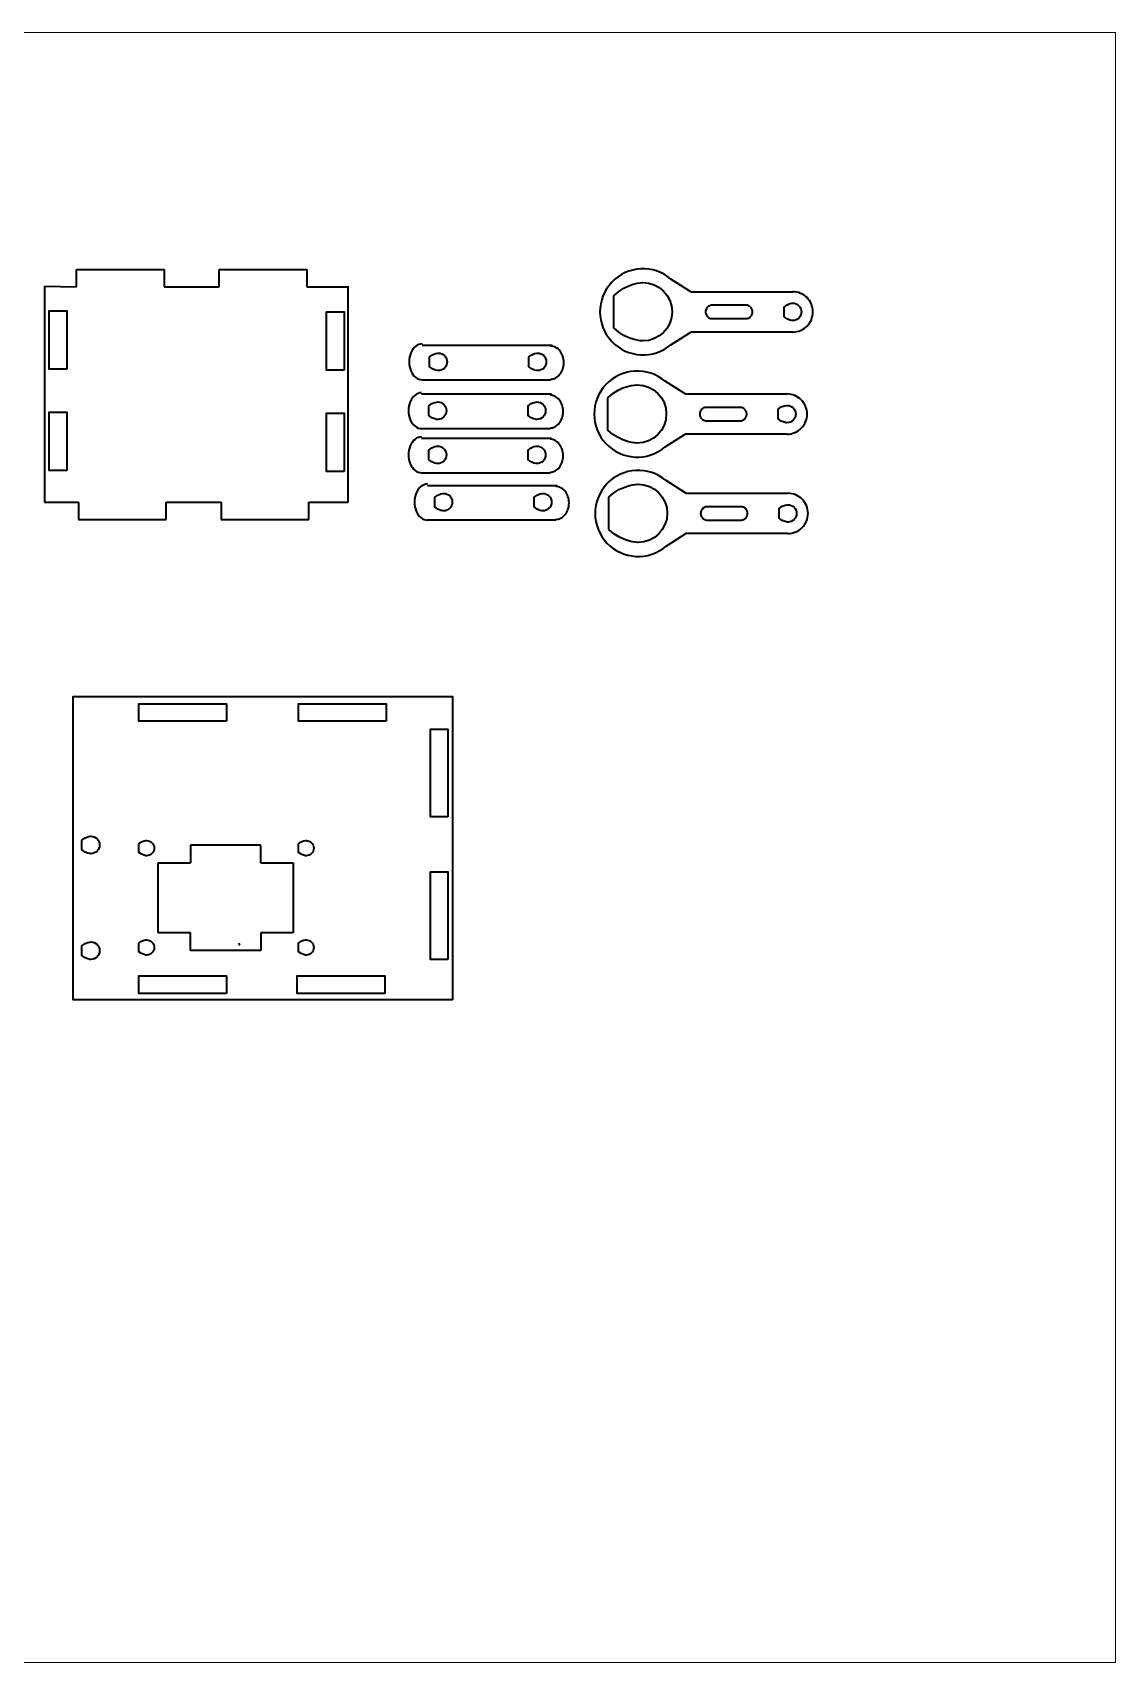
# Model space of a CAD drawing. Header units: inches. Extents: x 0 to 432, y 0 to 279.
# Drawn here: x 246.3 to 431.8, y 0 to 279.4 of the extents above; entities that cross this region are included whole.
import ezdxf

# ---------------------------------------------------------------- set-up
doc = ezdxf.new("R2010")
doc.units = ezdxf.units.IN
doc.header["$MEASUREMENT"] = 0
doc.layers.add('Layer 1', color=7, linetype='Continuous')

# ---------------------------------------------------------------- blocks, each defined once
blk = doc.blocks.new('block 2')
at = {"layer": 'Layer 1', "lineweight": 0}
blk.add_lwpolyline([(0, 279.4), (431.8, 279.4), (431.8, 0), (0, 0), (0, 279.4)], dxfattribs=at)
at = {"layer": 'Layer 1', "color": 7, "lineweight": 35}
for points in [[(253.78, 235.8), (253.78, 238.8)], [(253.78, 238.8), (268.78, 238.8)], [(268.78, 238.8), (268.78, 235.8)], [(278.23, 235.8), (278.23, 238.8)], [(278.23, 238.8), (293.23, 238.8)], [(293.23, 238.8), (293.23, 235.8)], [(359.04, 234.97), (355.64, 237.15), (355.06, 237.59), (354.46, 237.97), (353.83, 238.29), (353.18, 238.54), (352.51, 238.72), (351.83, 238.84), (351.15, 238.9), (350.46, 238.9), (349.78, 238.83), (349.11, 238.7), (348.45, 238.5), (347.81, 238.25), (347.19, 237.93), (346.59, 237.55), (346.03, 237.11), (345.5, 236.6), (345.03, 236.05), (344.62, 235.47), (344.27, 234.85), (343.99, 234.22), (343.77, 233.56), (343.61, 232.89), (343.51, 232.21), (343.48, 231.53), (343.51, 230.84), (343.61, 230.16), (343.77, 229.49), (343.99, 228.84), (344.27, 228.2), (344.62, 227.59), (345.03, 227), (345.5, 226.45), (346.03, 225.95), (346.59, 225.51), (347.19, 225.13), (347.81, 224.81), (348.45, 224.55), (349.11, 224.36), (349.78, 224.23), (350.46, 224.16), (351.15, 224.15), (351.83, 224.21), (352.51, 224.33), (353.18, 224.52), (353.83, 224.77), (354.46, 225.08), (355.06, 225.46), (355.64, 225.9), (359.04, 228.07)], [(248.31, 235.92), (248.31, 198.92)], [(248.31, 235.92), (253.78, 235.8)], [(268.78, 235.8), (278.23, 235.8)], [(293.23, 235.8), (300.15, 235.8)], [(300.31, 198.92), (300.31, 235.92)], [(359.04, 234.97), (376.52, 234.97)], [(376.52, 228.07), (376.87, 228.09), (377.21, 228.14), (377.54, 228.23), (377.86, 228.34), (378.16, 228.49), (378.45, 228.66), (378.71, 228.86), (378.96, 229.08), (379.18, 229.33), (379.38, 229.59), (379.55, 229.88), (379.7, 230.18), (379.81, 230.5), (379.9, 230.83), (379.95, 231.17), (379.97, 231.52), (379.95, 231.88), (379.9, 232.22), (379.81, 232.55), (379.7, 232.87), (379.55, 233.17), (379.38, 233.45), (379.18, 233.72), (378.96, 233.96), (378.71, 234.18), (378.45, 234.38), (378.16, 234.56), (377.86, 234.7), (377.54, 234.82), (377.21, 234.9), (376.87, 234.95), (376.52, 234.97)], [(362.72, 232.67), (362.57, 232.66), (362.42, 232.63), (362.28, 232.58), (362.14, 232.52), (362.02, 232.44), (361.91, 232.34), (361.81, 232.22), (361.72, 232.1), (361.65, 231.96), (361.61, 231.82), (361.58, 231.67), (361.57, 231.52), (361.58, 231.37), (361.61, 231.23), (361.65, 231.08), (361.72, 230.95), (361.81, 230.82), (361.91, 230.71), (362.02, 230.61), (362.14, 230.53), (362.28, 230.46), (362.42, 230.41), (362.57, 230.38), (362.72, 230.37)], [(368.47, 232.67), (362.72, 232.67)], [(368.47, 230.37), (368.59, 230.38), (368.7, 230.4), (368.81, 230.42), (368.92, 230.46), (369.02, 230.51), (369.11, 230.57), (369.2, 230.64), (369.28, 230.71), (369.35, 230.79), (369.42, 230.88), (369.48, 230.97), (369.53, 231.07), (369.57, 231.18), (369.59, 231.29), (369.61, 231.41), (369.62, 231.52), (369.61, 231.64), (369.59, 231.75), (369.57, 231.86), (369.53, 231.97), (369.48, 232.07), (369.42, 232.17), (369.35, 232.25), (369.28, 232.34), (369.2, 232.41), (369.11, 232.48), (369.02, 232.53), (368.92, 232.58), (368.81, 232.62), (368.7, 232.65), (368.59, 232.67), (368.47, 232.67)], [(252.11, 221.7), (249.11, 221.7), (249.11, 231.7), (252.11, 231.7), (252.11, 221.7)], [(299.62, 221.53), (296.62, 221.53), (296.62, 231.53), (299.62, 231.53), (299.62, 221.53)], [(362.72, 230.37), (368.47, 230.37)], [(376.52, 228.07), (359.04, 228.07)], [(313.03, 226.03), (312.73, 226.01), (312.44, 225.93), (312.17, 225.8), (311.91, 225.62), (311.66, 225.4), (311.44, 225.14), (311.25, 224.84), (311.08, 224.5), (310.95, 224.13), (310.86, 223.75), (310.8, 223.36), (310.78, 222.96), (310.8, 222.56), (310.86, 222.17), (310.95, 221.79), (311.08, 221.42), (311.25, 221.09), (311.44, 220.78), (311.66, 220.52), (311.91, 220.3), (312.17, 220.12), (312.44, 219.99), (312.73, 219.91), (313.03, 219.89)], [(313.03, 225.83), (335.26, 225.83)], [(335.03, 220), (335.26, 220.01), (335.48, 220.05), (335.7, 220.12), (335.91, 220.22), (336.1, 220.34), (336.29, 220.48), (336.46, 220.64), (336.62, 220.82), (336.77, 221.02), (336.9, 221.24), (337.01, 221.47), (337.1, 221.72), (337.18, 221.98), (337.24, 222.25), (337.27, 222.53), (337.28, 222.82), (337.27, 223.11), (337.24, 223.39), (337.18, 223.66), (337.1, 223.92), (337.01, 224.17), (336.9, 224.4), (336.77, 224.62), (336.62, 224.82), (336.46, 225), (336.29, 225.16), (336.1, 225.3), (335.91, 225.42), (335.7, 225.52), (335.48, 225.59), (335.26, 225.63), (335.03, 225.65)], [(358.05, 217.45), (354.65, 219.63), (354.07, 220.07), (353.47, 220.45), (352.84, 220.77), (352.18, 221.01), (351.52, 221.2), (350.84, 221.32), (350.16, 221.38), (349.47, 221.38), (348.79, 221.31), (348.12, 221.18), (347.46, 220.98), (346.81, 220.73), (346.19, 220.41), (345.6, 220.03), (345.04, 219.58), (344.51, 219.08), (344.04, 218.53), (343.63, 217.94), (343.28, 217.33), (342.99, 216.69), (342.77, 216.04), (342.62, 215.37), (342.52, 214.69), (342.49, 214.01), (342.52, 213.32), (342.62, 212.64), (342.77, 211.97), (342.99, 211.32), (343.28, 210.68), (343.63, 210.07), (344.04, 209.48), (344.51, 208.93), (345.04, 208.43), (345.6, 207.99), (346.19, 207.61), (346.81, 207.29), (347.46, 207.03), (348.12, 206.84), (348.79, 206.71), (349.47, 206.64), (350.16, 206.63), (350.84, 206.69), (351.52, 206.81), (352.18, 207), (352.84, 207.25), (353.47, 207.56), (354.07, 207.94), (354.65, 208.38), (358.05, 210.55)], [(335.03, 219.84), (313.03, 219.84)], [(312.92, 217.65), (312.62, 217.63), (312.33, 217.55), (312.05, 217.42), (311.79, 217.24), (311.55, 217.02), (311.33, 216.76), (311.13, 216.46), (310.97, 216.12), (310.84, 215.75), (310.74, 215.37), (310.68, 214.98), (310.67, 214.58), (310.68, 214.18), (310.74, 213.79), (310.84, 213.41), (310.97, 213.04), (311.13, 212.7), (311.33, 212.4), (311.55, 212.14), (311.79, 211.92), (312.05, 211.74), (312.33, 211.61), (312.62, 211.53), (312.92, 211.51)], [(312.92, 217.45), (335.15, 217.45)], [(334.92, 211.62), (335.15, 211.63), (335.37, 211.67), (335.59, 211.74), (335.79, 211.84), (335.99, 211.96), (336.17, 212.1), (336.35, 212.26), (336.51, 212.44), (336.65, 212.64), (336.78, 212.86), (336.89, 213.09), (336.99, 213.34), (337.06, 213.6), (337.12, 213.87), (337.15, 214.15), (337.17, 214.44), (337.15, 214.73), (337.12, 215.01), (337.06, 215.28), (336.99, 215.54), (336.89, 215.79), (336.78, 216.02), (336.65, 216.24), (336.51, 216.44), (336.35, 216.62), (336.17, 216.78), (335.99, 216.92), (335.79, 217.04), (335.59, 217.14), (335.37, 217.21), (335.15, 217.25), (334.92, 217.26)], [(358.05, 217.45), (375.52, 217.45)], [(361.72, 215.15), (361.57, 215.14), (361.42, 215.11), (361.28, 215.06), (361.15, 215), (361.03, 214.92), (360.91, 214.82), (360.81, 214.7), (360.73, 214.58), (360.66, 214.44), (360.61, 214.3), (360.58, 214.15), (360.57, 214), (360.58, 213.85), (360.61, 213.71), (360.66, 213.56), (360.73, 213.43), (360.81, 213.3), (360.91, 213.19), (361.03, 213.09), (361.15, 213.01), (361.28, 212.94), (361.42, 212.89), (361.57, 212.86), (361.72, 212.85)], [(367.47, 215.15), (361.72, 215.15)], [(367.47, 212.85), (367.59, 212.86), (367.71, 212.87), (367.82, 212.9), (367.92, 212.94), (368.02, 212.99), (368.12, 213.05), (368.21, 213.11), (368.29, 213.19), (368.36, 213.27), (368.43, 213.36), (368.49, 213.45), (368.53, 213.55), (368.57, 213.66), (368.6, 213.77), (368.62, 213.88), (368.62, 214), (368.62, 214.12), (368.6, 214.23), (368.57, 214.34), (368.53, 214.45), (368.49, 214.55), (368.43, 214.64), (368.36, 214.73), (368.29, 214.81), (368.21, 214.89), (368.12, 214.96), (368.02, 215.01), (367.92, 215.06), (367.82, 215.1), (367.71, 215.13), (367.59, 215.15), (367.47, 215.15)], [(375.52, 210.55), (375.88, 210.57), (376.22, 210.62), (376.55, 210.71), (376.87, 210.82), (377.17, 210.97), (377.45, 211.14), (377.72, 211.34), (377.96, 211.56), (378.19, 211.81), (378.38, 212.07), (378.56, 212.36), (378.7, 212.66), (378.82, 212.98), (378.9, 213.31), (378.96, 213.65), (378.97, 214), (378.96, 214.35), (378.9, 214.7), (378.82, 215.03), (378.7, 215.34), (378.56, 215.65), (378.38, 215.93), (378.19, 216.2), (377.96, 216.44), (377.72, 216.66), (377.45, 216.86), (377.17, 217.04), (376.87, 217.18), (376.55, 217.3), (376.22, 217.38), (375.88, 217.43), (375.52, 217.45)], [(252.11, 204.31), (249.11, 204.31), (249.11, 214.31), (252.11, 214.31), (252.11, 204.31)], [(299.62, 204.18), (296.62, 204.18), (296.62, 214.18), (299.62, 214.18), (299.62, 204.18)], [(361.72, 212.85), (367.47, 212.85)], [(312.92, 210.08), (312.62, 210.06), (312.33, 209.98), (312.05, 209.85), (311.79, 209.67), (311.55, 209.45), (311.33, 209.19), (311.13, 208.88), (310.97, 208.55), (310.84, 208.18), (310.74, 207.8), (310.68, 207.41), (310.67, 207.01), (310.68, 206.61), (310.74, 206.22), (310.84, 205.84), (310.97, 205.47), (311.13, 205.13), (311.33, 204.83), (311.55, 204.57), (311.79, 204.35), (312.05, 204.17), (312.33, 204.04), (312.62, 203.96), (312.92, 203.94)], [(334.92, 211.46), (312.92, 211.46)], [(312.92, 209.88), (335.15, 209.88)], [(334.92, 204.04), (335.15, 204.06), (335.37, 204.1), (335.59, 204.17), (335.79, 204.27), (335.99, 204.39), (336.17, 204.53), (336.35, 204.69), (336.51, 204.87), (336.65, 205.07), (336.78, 205.29), (336.89, 205.52), (336.99, 205.77), (337.06, 206.03), (337.12, 206.3), (337.15, 206.58), (337.17, 206.87), (337.15, 207.16), (337.12, 207.44), (337.06, 207.71), (336.99, 207.97), (336.89, 208.22), (336.78, 208.45), (336.65, 208.67), (336.51, 208.87), (336.35, 209.05), (336.17, 209.21), (335.99, 209.35), (335.79, 209.47), (335.59, 209.57), (335.37, 209.64), (335.15, 209.68), (334.92, 209.69)], [(375.52, 210.55), (358.05, 210.55)], [(358.2, 200.42), (354.81, 202.6), (354.23, 203.04), (353.62, 203.42), (352.99, 203.74), (352.34, 203.99), (351.67, 204.17), (351, 204.29), (350.31, 204.35), (349.63, 204.35), (348.95, 204.28), (348.27, 204.15), (347.61, 203.95), (346.97, 203.7), (346.35, 203.38), (345.76, 203), (345.19, 202.55), (344.67, 202.05), (344.19, 201.5), (343.78, 200.92), (343.44, 200.3), (343.15, 199.66), (342.93, 199.01), (342.77, 198.34), (342.68, 197.66), (342.65, 196.98), (342.68, 196.29), (342.77, 195.61), (342.93, 194.94), (343.15, 194.29), (343.44, 193.65), (343.78, 193.04), (344.19, 192.45), (344.67, 191.9), (345.19, 191.4), (345.76, 190.96), (346.35, 190.58), (346.97, 190.26), (347.61, 190), (348.27, 189.81), (348.95, 189.68), (349.63, 189.61), (350.31, 189.6), (351, 189.66), (351.67, 189.78), (352.34, 189.97), (352.99, 190.22), (353.62, 190.53), (354.23, 190.91), (354.81, 191.35), (358.2, 193.52)], [(313.93, 201.98), (313.63, 201.96), (313.34, 201.88), (313.06, 201.75), (312.8, 201.57), (312.56, 201.35), (312.34, 201.09), (312.14, 200.79), (311.98, 200.45), (311.85, 200.08), (311.75, 199.7), (311.69, 199.31), (311.68, 198.91), (311.69, 198.51), (311.75, 198.12), (311.85, 197.74), (311.98, 197.37), (312.14, 197.04), (312.34, 196.73), (312.56, 196.47), (312.8, 196.25), (313.06, 196.07), (313.34, 195.94), (313.63, 195.86), (313.93, 195.84)], [(334.92, 203.89), (312.92, 203.89)], [(313.93, 201.78), (336.16, 201.78)], [(335.93, 195.95), (336.16, 195.96), (336.38, 196), (336.6, 196.07), (336.8, 196.17), (337, 196.29), (337.18, 196.43), (337.36, 196.59), (337.52, 196.77), (337.66, 196.97), (337.79, 197.19), (337.9, 197.42), (338, 197.67), (338.08, 197.93), (338.13, 198.2), (338.16, 198.48), (338.18, 198.77), (338.16, 199.06), (338.13, 199.34), (338.08, 199.61), (338, 199.87), (337.9, 200.12), (337.79, 200.35), (337.66, 200.57), (337.52, 200.77), (337.36, 200.95), (337.18, 201.11), (337, 201.25), (336.8, 201.37), (336.6, 201.47), (336.38, 201.54), (336.16, 201.58), (335.93, 201.6)], [(248.31, 198.92), (254.14, 198.92)], [(254.14, 198.92), (254.14, 195.92)], [(269.14, 195.92), (269.14, 198.92)], [(269.14, 198.92), (278.59, 198.92)], [(278.59, 198.92), (278.59, 195.92)], [(293.59, 195.92), (293.59, 198.92)], [(293.59, 198.92), (300.31, 198.92)], [(358.2, 200.42), (375.68, 200.42)], [(375.68, 193.52), (376.03, 193.54), (376.38, 193.59), (376.71, 193.68), (377.02, 193.79), (377.33, 193.94), (377.61, 194.11), (377.88, 194.31), (378.12, 194.53), (378.34, 194.78), (378.54, 195.04), (378.71, 195.33), (378.86, 195.63), (378.98, 195.95), (379.06, 196.28), (379.11, 196.62), (379.13, 196.97), (379.11, 197.32), (379.06, 197.67), (378.98, 198), (378.86, 198.31), (378.71, 198.62), (378.54, 198.9), (378.34, 199.17), (378.12, 199.41), (377.88, 199.63), (377.61, 199.83), (377.33, 200.01), (377.02, 200.15), (376.71, 200.27), (376.38, 200.35), (376.03, 200.4), (375.68, 200.42)], [(254.14, 195.92), (269.14, 195.92)], [(278.59, 195.92), (293.59, 195.92)], [(335.93, 195.79), (313.93, 195.79)], [(361.88, 198.12), (361.73, 198.11), (361.58, 198.08), (361.44, 198.03), (361.31, 197.97), (361.18, 197.89), (361.07, 197.79), (360.97, 197.67), (360.89, 197.55), (360.82, 197.41), (360.77, 197.27), (360.74, 197.12), (360.73, 196.97), (360.74, 196.82), (360.77, 196.68), (360.82, 196.53), (360.89, 196.4), (360.97, 196.27), (361.07, 196.16), (361.18, 196.06), (361.31, 195.98), (361.44, 195.91), (361.58, 195.86), (361.73, 195.83), (361.88, 195.82)], [(367.63, 198.12), (361.88, 198.12)], [(361.88, 195.82), (367.63, 195.82)], [(367.63, 195.82), (367.75, 195.83), (367.86, 195.85), (367.97, 195.87), (368.08, 195.91), (368.18, 195.96), (368.27, 196.02), (368.36, 196.08), (368.44, 196.16), (368.52, 196.24), (368.59, 196.33), (368.64, 196.42), (368.69, 196.52), (368.73, 196.63), (368.76, 196.74), (368.78, 196.85), (368.78, 196.97), (368.78, 197.09), (368.76, 197.2), (368.73, 197.31), (368.69, 197.42), (368.64, 197.52), (368.59, 197.61), (368.52, 197.7), (368.44, 197.78), (368.36, 197.86), (368.27, 197.93), (368.18, 197.98), (368.08, 198.03), (367.97, 198.07), (367.86, 198.1), (367.75, 198.12), (367.63, 198.12)], [(375.68, 193.52), (358.2, 193.52)], [(318.23, 113.59), (253.23, 113.59), (253.23, 165.59), (318.23, 165.59), (318.23, 113.59)], [(279.47, 161.33), (264.47, 161.33), (264.47, 164.33), (279.47, 164.33), (279.47, 161.33)], [(306.82, 161.33), (291.82, 161.33), (291.82, 164.33), (306.82, 164.33), (306.82, 161.33)], [(317.42, 144.96), (314.42, 144.96), (314.42, 159.96), (317.42, 159.96), (317.42, 144.96)], [(285.38, 140.09), (273.32, 140.09)], [(273.32, 140.09), (273.32, 137.08)], [(285.38, 137.08), (285.38, 140.09)], [(267.79, 125.06), (267.79, 137.08)], [(267.79, 137.08), (273.32, 137.08)], [(285.38, 137.08), (290.91, 137.08)], [(290.91, 137.08), (290.91, 125.06)], [(317.42, 120.51), (314.42, 120.51), (314.42, 135.51), (317.42, 135.51), (317.42, 120.51)], [(273.32, 125.06), (267.79, 125.06)], [(273.32, 122.06), (273.32, 125.06)], [(290.91, 125.06), (285.38, 125.06)], [(285.38, 125.06), (285.38, 122.06)], [(285.38, 122.06), (273.32, 122.06)], [(279.47, 114.68), (264.47, 114.68), (264.47, 117.68), (279.47, 117.68), (279.47, 114.68)], [(306.62, 114.68), (291.61, 114.68), (291.61, 117.68), (306.62, 117.68), (306.62, 114.68)]]:
    blk.add_lwpolyline(points, dxfattribs=at)
for points in [[(355.84, 231.54), (355.84, 234.3), (353.61, 236.54), (350.85, 236.54), (350.85, 236.54), (348.09, 236.54), (345.85, 234.3), (345.85, 234.3), (345.85, 228.78), (345.85, 228.78), (348.09, 226.54), (350.85, 226.54), (350.85, 226.54), (353.61, 226.54), (355.84, 228.78), (355.84, 231.54)], [(378.01, 231.52), (378.01, 232.35), (377.34, 233.02), (376.52, 233.02), (376.52, 233.02), (375.69, 233.02), (375.02, 232.35), (375.02, 232.35), (375.02, 230.7), (375.02, 230.7), (375.69, 230.03), (376.52, 230.03), (376.52, 230.03), (377.34, 230.03), (378.01, 230.7), (378.01, 231.52)], [(317.28, 222.96), (317.28, 223.79), (316.61, 224.46), (315.78, 224.46), (315.78, 224.46), (314.95, 224.46), (314.28, 223.79), (314.28, 223.79), (314.28, 222.13), (314.28, 222.13), (314.95, 221.46), (315.78, 221.46), (315.78, 221.46), (316.61, 221.46), (317.28, 222.13), (317.28, 222.96)], [(334.28, 222.96), (334.28, 223.79), (333.61, 224.46), (332.78, 224.46), (332.78, 224.46), (331.95, 224.46), (331.28, 223.79), (331.28, 223.79), (331.28, 222.13), (331.28, 222.13), (331.95, 221.46), (332.78, 221.46), (332.78, 221.46), (333.61, 221.46), (334.28, 222.13), (334.28, 222.96)], [(354.85, 214.02), (354.85, 216.78), (352.61, 219.02), (349.85, 219.02), (349.85, 219.02), (347.09, 219.02), (344.85, 216.78), (344.85, 216.78), (344.85, 211.26), (344.85, 211.26), (347.09, 209.02), (349.85, 209.02), (349.85, 209.02), (352.61, 209.02), (354.85, 211.26), (354.85, 214.02)], [(317.17, 214.58), (317.17, 215.41), (316.49, 216.08), (315.67, 216.08), (315.67, 216.08), (314.84, 216.08), (314.17, 215.41), (314.17, 215.41), (314.17, 213.75), (314.17, 213.75), (314.84, 213.08), (315.67, 213.08), (315.67, 213.08), (316.49, 213.08), (317.17, 213.75), (317.17, 214.58)], [(334.17, 214.58), (334.17, 215.41), (333.49, 216.08), (332.67, 216.08), (332.67, 216.08), (331.84, 216.08), (331.17, 215.41), (331.17, 215.41), (331.17, 213.75), (331.17, 213.75), (331.84, 213.08), (332.67, 213.08), (332.67, 213.08), (333.49, 213.08), (334.17, 213.75), (334.17, 214.58)], [(377.02, 214), (377.02, 214.83), (376.35, 215.5), (375.52, 215.5), (375.52, 215.5), (374.7, 215.5), (374.03, 214.83), (374.03, 214.83), (374.03, 213.18), (374.03, 213.18), (374.7, 212.51), (375.52, 212.51), (375.52, 212.51), (376.35, 212.51), (377.02, 213.18), (377.02, 214)], [(317.17, 207.01), (317.17, 207.84), (316.49, 208.51), (315.67, 208.51), (315.67, 208.51), (314.84, 208.51), (314.17, 207.84), (314.17, 207.84), (314.17, 206.18), (314.17, 206.18), (314.84, 205.51), (315.67, 205.51), (315.67, 205.51), (316.49, 205.51), (317.17, 206.18), (317.17, 207.01)], [(334.17, 207.01), (334.17, 207.84), (333.49, 208.51), (332.67, 208.51), (332.67, 208.51), (331.84, 208.51), (331.17, 207.84), (331.17, 207.84), (331.17, 206.18), (331.17, 206.18), (331.84, 205.51), (332.67, 205.51), (332.67, 205.51), (333.49, 205.51), (334.17, 206.18), (334.17, 207.01)], [(355.01, 196.99), (355.01, 199.75), (352.77, 201.99), (350.01, 201.99), (350.01, 201.99), (347.25, 201.99), (345.01, 199.75), (345.01, 199.75), (345.01, 194.23), (345.01, 194.23), (347.25, 191.99), (350.01, 191.99), (350.01, 191.99), (352.77, 191.99), (355.01, 194.23), (355.01, 196.99)], [(318.18, 198.91), (318.18, 199.74), (317.51, 200.41), (316.68, 200.41), (316.68, 200.41), (315.85, 200.41), (315.18, 199.74), (315.18, 199.74), (315.18, 198.08), (315.18, 198.08), (315.85, 197.41), (316.68, 197.41), (316.68, 197.41), (317.51, 197.41), (318.18, 198.08), (318.18, 198.91)], [(335.18, 198.91), (335.18, 199.74), (334.5, 200.41), (333.68, 200.41), (333.68, 200.41), (332.85, 200.41), (332.18, 199.74), (332.18, 199.74), (332.18, 198.08), (332.18, 198.08), (332.85, 197.41), (333.68, 197.41), (333.68, 197.41), (334.5, 197.41), (335.18, 198.08), (335.18, 198.91)], [(377.18, 196.97), (377.18, 197.8), (376.51, 198.47), (375.68, 198.47), (375.68, 198.47), (374.86, 198.47), (374.19, 197.8), (374.19, 197.8), (374.19, 196.15), (374.19, 196.15), (374.86, 195.48), (375.68, 195.48), (375.68, 195.48), (376.51, 195.48), (377.18, 196.15), (377.18, 196.97)], [(257.74, 140.14), (257.74, 140.97), (257.06, 141.64), (256.23, 141.64), (256.23, 141.64), (255.4, 141.64), (254.72, 140.97), (254.72, 140.97), (254.72, 139.31), (254.72, 139.31), (255.4, 138.64), (256.23, 138.64), (256.23, 138.64), (257.06, 138.64), (257.74, 139.31), (257.74, 140.14)], [(267.09, 139.59), (267.09, 140.31), (266.5, 140.89), (265.78, 140.89), (265.78, 140.89), (265.06, 140.89), (264.47, 140.31), (264.47, 140.31), (264.47, 138.87), (264.47, 138.87), (265.06, 138.29), (265.78, 138.29), (265.78, 138.29), (266.5, 138.29), (267.09, 138.87), (267.09, 139.59)], [(294.43, 139.59), (294.43, 140.31), (293.84, 140.89), (293.12, 140.89), (293.12, 140.89), (292.4, 140.89), (291.82, 140.31), (291.82, 140.31), (291.82, 138.87), (291.82, 138.87), (292.4, 138.29), (293.12, 138.29), (293.12, 138.29), (293.84, 138.29), (294.43, 138.87), (294.43, 139.59)], [(257.74, 122.01), (257.74, 122.84), (257.06, 123.51), (256.23, 123.51), (256.23, 123.51), (255.4, 123.51), (254.72, 122.84), (254.72, 122.84), (254.72, 121.18), (254.72, 121.18), (255.4, 120.51), (256.23, 120.51), (256.23, 120.51), (257.06, 120.51), (257.74, 121.18), (257.74, 122.01)], [(267.09, 122.56), (267.09, 123.28), (266.5, 123.86), (265.78, 123.86), (265.78, 123.86), (265.06, 123.86), (264.47, 123.28), (264.47, 123.28), (264.47, 121.84), (264.47, 121.84), (265.06, 121.26), (265.78, 121.26), (265.78, 121.26), (266.5, 121.26), (267.09, 121.84), (267.09, 122.56)], [(294.43, 122.56), (294.43, 123.28), (293.84, 123.86), (293.12, 123.86), (293.12, 123.86), (292.4, 123.86), (291.82, 123.28), (291.82, 123.28), (291.82, 121.84), (291.82, 121.84), (292.4, 121.26), (293.12, 121.26), (293.12, 121.26), (293.84, 121.26), (294.43, 121.84), (294.43, 122.56)]]:
    blk.add_open_spline(points, degree=3, knots=[0, 0, 0, 0, 1, 1, 1, 2, 2, 2, 3, 3, 3, 4, 4, 4, 5, 5, 5, 5], dxfattribs=at)
blk.add_open_spline([(281.6, 123.33), (281.64, 123.2), (281.69, 123.07), (281.75, 122.95)], degree=3, dxfattribs=at)

msp = doc.modelspace()

# ---------------------------------------------------------------- block references
at = {"layer": 'Layer 1'}
msp.add_blockref('block 2', (0, 0), dxfattribs=at)

doc.saveas('drawing.dxf')
